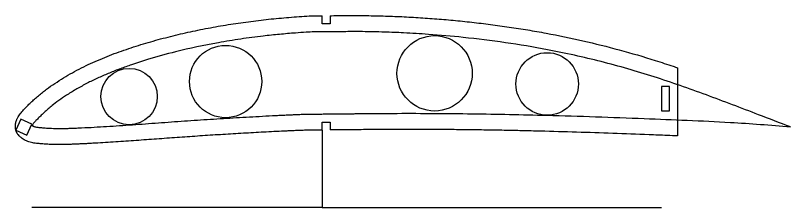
# Model space of a CAD drawing. Header units: millimetres. Extents: x -11497 to 404, y -3854 to 414.
# Drawn here: x -9098.9 to -8906.1, y -3042.8 to -2995.1 of the extents above; entities that cross this region are included whole.
import ezdxf

# ---------------------------------------------------------------- set-up
doc = ezdxf.new("R2010")
doc.units = ezdxf.units.MM
doc.layers.add('7', color=1, linetype='Continuous')

msp = doc.modelspace()

# ---------------------------------------------------------------- linework, layer by layer
for p, q in [((-9022.6375, -2997.1668), (-9022.6375, -2995.1847)), ((-9020.6375, -2995.1668), (-9020.6375, -2997.1668)), ((-9020.6375, -2997.1668), (-9022.6375, -2997.1668)), ((-8934.1797, -3008.1192), (-8934.1797, -3025.0538)), ((-8938.1797, -3012.792), (-8938.1797, -3018.792)), ((-8936.1797, -3012.792), (-8938.1797, -3012.792)), ((-8936.1797, -3018.792), (-8936.1797, -3012.792)), ((-8938.1797, -3018.792), (-8936.1797, -3018.792)), ((-9022.6375, -3023.5982), (-9022.6375, -3021.5982)), ((-9022.6375, -3021.5982), (-9020.6375, -3021.5982)), ((-9020.6375, -3021.5982), (-9020.6375, -3023.5724))]:
    msp.add_line(p, q)
at = {"color": 7, "linetype": 'Continuous', "lineweight": 25}
for p, q in [((-9097.5342, -3020.8966), (-9098.8021, -3023.6155)), ((-9094.8153, -3022.1645), (-9097.5342, -3020.8966)), ((-9096.0832, -3024.8834), (-9094.8153, -3022.1645)), ((-9098.8021, -3023.6155), (-9096.0832, -3024.8834))]:
    msp.add_line(p, q, dxfattribs=at)
for centre, radius in [((-8994.6375, -3009.4967), 9.3645), ((-9046.6375, -3011.5359), 8.9823), ((-8966.6375, -3012.1392), 7.7749), ((-9070.6375, -3015.2757), 7.0081)]:
    msp.add_circle(centre, radius)
for points, knots in [([(-9022.6375, -3023.5982), (-9023.4585, -3023.613), (-9024.7023, -3023.6239), (-9026.3691, -3023.6444), (-9027.6375, -3023.6698), (-9028.9056, -3023.7143), (-9030.1731, -3023.7773), (-9031.4408, -3023.8381), (-9033.1317, -3023.9137), (-9035.2452, -3024.021), (-9037.7819, -3024.1529), (-9040.319, -3024.2892), (-9043.7022, -3024.4815), (-9047.0861, -3024.6842), (-9050.4703, -3024.8999), (-9053.0087, -3025.066), (-9055.5474, -3025.2375), (-9058.0862, -3025.4132), (-9060.6252, -3025.5935), (-9063.1644, -3025.7778), (-9065.7039, -3025.9638), (-9068.2438, -3026.15), (-9070.7842, -3026.3337), (-9073.3256, -3026.51), (-9075.868, -3026.6746), (-9077.9878, -3026.7978), (-9079.6841, -3026.8908), (-9080.9565, -3026.958), (-9082.2291, -3027.0229), (-9083.502, -3027.0831), (-9084.7753, -3027.1352), (-9086.0491, -3027.1768), (-9087.3234, -3027.1956), (-9088.598, -3027.1966), (-9089.8722, -3027.167), (-9091.146, -3027.1162), (-9092.4174, -3027.025), (-9093.687, -3026.9104), (-9094.949, -3026.722), (-9095.9676, -3026.4021), (-9096.7239, -3026.0122), (-9097.172, -3025.726), (-9097.5056, -3025.4625), (-9097.8287, -3025.1867), (-9098.1227, -3024.8788), (-9098.3491, -3024.5838), (-9098.4678, -3024.4079), (-9098.5502, -3024.2717), (-9098.625, -3024.1311), (-9098.6912, -3023.9863), (-9098.7487, -3023.8378), (-9098.8014, -3023.6879), (-9098.842, -3023.5344), (-9098.8626, -3023.3769), (-9098.8774, -3023.2189), (-9098.8877, -3023.0601), (-9098.8934, -3022.9011), (-9098.898, -3022.6888), (-9098.904, -3022.423), (-9098.8783, -3022.1583), (-9098.8641, -3021.9467), (-9098.841, -3021.789), (-9098.807, -3021.6334), (-9098.7547, -3021.4277), (-9098.6729, -3021.1747), (-9098.5457, -3020.8826), (-9098.3573, -3020.5014), (-9098.0785, -3020.0487), (-9097.7058, -3019.5313), (-9097.3039, -3019.0365), (-9096.8816, -3018.5589), (-9096.4431, -3018.0963), (-9095.9981, -3017.6399), (-9095.3966, -3017.0396), (-9094.628, -3016.3062), (-9093.6796, -3015.454), (-9092.7008, -3014.6372), (-9091.6993, -3013.8484), (-9090.3354, -3012.8341), (-9088.5823, -3011.6333), (-9086.4215, -3010.2798), (-9084.2049, -3009.0202), (-9081.9418, -3007.8467), (-9079.6345, -3006.7632), (-9077.2918, -3005.7594), (-9074.9234, -3004.8194), (-9072.5304, -3003.9441), (-9070.1197, -3003.1204), (-9067.6916, -3002.3505), (-9065.2496, -3001.6276), (-9062.7956, -3000.9479), (-9060.3312, -3000.3084), (-9057.8574, -2999.7088), (-9055.3747, -2999.1489), (-9052.054, -2998.4541), (-9047.8854, -2997.68), (-9043.6984, -2997.0257), (-9040.3406, -2996.5694), (-9037.8184, -2996.2619), (-9035.2934, -2995.9842), (-9032.766, -2995.7369), (-9030.2363, -2995.5234), (-9027.7062, -2995.3241), (-9025.1729, -2995.1806), (-9023.4819, -2995.1641), (-9022.6375, -2995.1847)], [0.472189477, 0.472189477, 0.472189477, 0.472189477, 0.480203193, 0.484328564, 0.488453936, 0.492579307, 0.496704679, 0.50083005, 0.504955422, 0.513206165, 0.521456908, 0.529707651, 0.537958394, 0.55445988, 0.562710623, 0.570961366, 0.579212108, 0.587462851, 0.595713594, 0.603964337, 0.61221508, 0.620465823, 0.628716566, 0.636967309, 0.645218052, 0.653468795, 0.657594167, 0.661719538, 0.66584491, 0.669970281, 0.674095653, 0.678221024, 0.682346396, 0.686471767, 0.690597139, 0.69472251, 0.698847882, 0.702973253, 0.707098625, 0.711223996, 0.713286682, 0.715349368, 0.71638071, 0.717412053, 0.719474739, 0.720506082, 0.721021753, 0.721537425, 0.722053096, 0.722568768, 0.723084439, 0.72360011, 0.724115782, 0.724631453, 0.725147125, 0.725662796, 0.726178468, 0.726694139, 0.727725482, 0.728756825, 0.729272496, 0.729788168, 0.730303839, 0.730819511, 0.731850853, 0.732882196, 0.733913539, 0.735976225, 0.738038911, 0.740101596, 0.742164282, 0.744226968, 0.746289654, 0.748352339, 0.752477711, 0.756603082, 0.760728454, 0.764853825, 0.768979197, 0.77722994, 0.785480683, 0.793731426, 0.801982169, 0.810232912, 0.818483655, 0.826734398, 0.834985141, 0.843235884, 0.851486627, 0.859737369, 0.867988112, 0.876238855, 0.884489598, 0.892740341, 0.900991084, 0.91749257, 0.933994056, 0.942244799, 0.950495542, 0.958746285, 0.966997028, 0.975247771, 0.983498514, 0.991749257, 1, 1, 1, 1]), ([(-9020.6375, -2995.1668), (-9020.5262, -2995.1661), (-9019.637, -2995.1604), (-9017.9697, -2995.1496), (-9015.636, -2995.1213), (-9013.3019, -2995.1298), (-9010.9681, -2995.1501), (-9007.8568, -2995.2156), (-9004.7465, -2995.3168), (-9001.638, -2995.4638), (-8998.5307, -2995.635), (-8994.6499, -2995.9024), (-8989.9989, -2996.301), (-8985.3555, -2996.7801), (-8980.7208, -2997.3369), (-8976.0962, -2997.9725), (-8971.4835, -2998.689), (-8965.3529, -2999.7644), (-8957.7319, -3001.3365), (-8948.6743, -3003.6067), (-8941.2082, -3005.7991), (-8936.3971, -3007.3684), (-8934.5513, -3007.9927), (-8934.1797, -3008.1192)], [0.013389741, 0.013389741, 0.013389741, 0.013389741, 0.015625, 0.03125, 0.046875, 0.0625, 0.078125, 0.09375, 0.125, 0.140625, 0.15625, 0.1875, 0.21875, 0.25, 0.28125, 0.3125, 0.34375, 0.375, 0.4375, 0.5, 0.5625, 0.59375, 0.601633466, 0.601633466, 0.601633466, 0.601633466]), ([(-8934.1797, -3025.0538), (-8935.0528, -3025.0176), (-8937.4275, -3024.9211), (-8942.8052, -3024.7093), (-8950.3126, -3024.4254), (-8959.3227, -3024.1193), (-8966.8338, -3023.9053), (-8972.8451, -3023.7617), (-8977.3549, -3023.6677), (-8981.8662, -3023.5872), (-8986.3792, -3023.5246), (-8990.8941, -3023.4749), (-8995.411, -3023.4428), (-8999.9302, -3023.427), (-9004.4517, -3023.4327), (-9008.2216, -3023.4519), (-9011.2389, -3023.4768), (-9013.5026, -3023.5005), (-9015.3895, -3023.5273), (-9016.8994, -3023.5491), (-9018.4097, -3023.5597), (-9019.6557, -3023.565), (-9020.5244, -3023.5715), (-9020.6375, -3023.5724)], [0.183156238, 0.183156238, 0.183156238, 0.183156238, 0.191730683, 0.206479197, 0.235976225, 0.265473253, 0.294970281, 0.309718795, 0.324467309, 0.339215823, 0.353964337, 0.368712851, 0.383461366, 0.39820988, 0.412958394, 0.427706908, 0.435081165, 0.442455422, 0.449829679, 0.453516807, 0.457203936, 0.464578193, 0.465682636, 0.465682636, 0.465682636, 0.465682636])]:
    msp.add_open_spline(points, degree=3, knots=knots, dxfattribs=at)
at = {"layer": '7'}
for p, q in [((-9022.6375, -3023.5982), (-9022.6375, -3042.8345)), ((-9022.6375, -3042.8345), (-9094.8153, -3042.8345)), ((-9046.6375, -3042.8345), (-9070.6375, -3042.8345)), ((-9022.6375, -3042.8345), (-9046.6375, -3042.8345)), ((-9022.6375, -3042.8345), (-8938.1797, -3042.8345)), ((-9022.6375, -3042.8345), (-8994.6375, -3042.8345)), ((-8994.6375, -3042.8345), (-8966.6375, -3042.8345))]:
    msp.add_line(p, q, dxfattribs=at)
at = {"layer": '7', "linetype": 'Continuous'}
for points, knots in [([(-9022.6375, -2999.1858), (-9023.9166, -2999.1545), (-9025.2379, -2999.1977), (-9027.4756, -2999.3317), (-9028.3641, -2999.3984), (-9029.9235, -2999.5231), (-9030.5896, -2999.578), (-9031.9084, -2999.6916), (-9032.5632, -2999.7509), (-9034.5763, -2999.9441), (-9035.9351, -3000.0887), (-9039.1623, -3000.4633), (-9041.0225, -3000.7062), (-9044.7407, -3001.2509), (-9046.5944, -3001.5513), (-9052.0161, -3002.522), (-9055.566, -3003.275), (-9061.4385, -3004.7411), (-9063.7814, -3005.3834), (-9067.4196, -3006.4882), (-9068.7317, -3006.91), (-9070.9648, -3007.6752), (-9071.8907, -3008.0053), (-9073.7182, -3008.6878), (-9074.623, -3009.0422), (-9076.424, -3009.7817), (-9077.3133, -3010.1637), (-9079.0629, -3010.9588), (-9079.9232, -3011.372), (-9081.6238, -3012.2394), (-9082.4664, -3012.6939), (-9084.1199, -3013.6372), (-9084.9305, -3014.127), (-9086.3843, -3015.0562), (-9087.0292, -3015.4863), (-9088.2828, -3016.3651), (-9088.8928, -3016.815), (-9089.845, -3017.5587), (-9090.1985, -3017.8439), (-9090.8813, -3018.4155), (-9091.2097, -3018.7021), (-9091.87, -3019.3016), (-9092.1984, -3019.6107), (-9092.767, -3020.1647), (-9093.0125, -3020.4106), (-9093.3843, -3020.7918), (-9093.5149, -3020.9273), (-9093.7527, -3021.1787), (-9093.8598, -3021.2949), (-9094.0657, -3021.5264), (-9094.1647, -3021.6419), (-9094.3451, -3021.8617), (-9094.4265, -3021.966), (-9094.5494, -3022.1328), (-9094.5952, -3022.1979), (-9094.6931, -3022.3437), (-9094.7344, -3022.4109), (-9094.7596, -3022.4559)], [0, 0, 0, 0, 0.014011877, 0.014011877, 0.022936428, 0.022936428, 0.029492874, 0.029492874, 0.036049319, 0.036049319, 0.049612724, 0.049612724, 0.068303888, 0.068303888, 0.086995052, 0.086995052, 0.123159578, 0.123159578, 0.147378694, 0.147378694, 0.161252905, 0.161252905, 0.171127105, 0.171127105, 0.181001305, 0.181001305, 0.190875504, 0.190875504, 0.200749704, 0.200749704, 0.210623904, 0.210623904, 0.220498104, 0.220498104, 0.228543138, 0.228543138, 0.236588172, 0.236588172, 0.241402061, 0.241402061, 0.246215949, 0.246215949, 0.251029838, 0.251029838, 0.254723197, 0.254723197, 0.256690604, 0.256690604, 0.258658011, 0.258658011, 0.260625419, 0.260625419, 0.262592826, 0.262592826, 0.263925624, 0.263925624, 0.265688571, 0.265688571, 0.265688571, 0.265688571]), ([(-8906.1046, -3022.8154), (-8908.754, -3021.8059), (-8911.4003, -3020.7939), (-8918.3861, -3018.1239), (-8922.7139, -3016.4657), (-8931.3651, -3013.2784), (-8935.6897, -3011.7554), (-8944.3957, -3008.9766), (-8948.7865, -3007.7158), (-8957.6342, -3005.463), (-8962.0892, -3004.4757), (-8970.0399, -3002.9651), (-8973.5196, -3002.3884), (-8980.5145, -3001.3765), (-8984.0246, -3000.9402), (-8990.4211, -3000.2699), (-8993.3065, -3000.0149), (-8998.2422, -2999.6579), (-9000.2899, -2999.5346), (-9003.9282, -2999.356), (-9005.5098, -2999.2936), (-9008.0161, -2999.2178), (-9008.9373, -2999.1941), (-9010.7687, -2999.1572), (-9011.6788, -2999.1455), (-9013.2868, -2999.1329), (-9013.9774, -2999.129), (-9015.3406, -2999.1277), (-9016.0137, -2999.1318), (-9017.3935, -2999.1449), (-9018.099, -2999.1523), (-9019.4982, -2999.1627), (-9020.1962, -2999.1667), (-9021.4251, -2999.1753), (-9021.9588, -2999.1798), (-9022.4881, -2999.1866)], [0.188297575, 0.188297575, 0.188297575, 0.188297575, 0.245178705, 0.245178705, 0.338496418, 0.338496418, 0.43181413, 0.43181413, 0.525131843, 0.525131843, 0.618449555, 0.618449555, 0.69050219, 0.69050219, 0.762554825, 0.762554825, 0.82158118, 0.82158118, 0.863427237, 0.863427237, 0.89580112, 0.89580112, 0.91452155, 0.91452155, 0.93324198, 0.93324198, 0.947211981, 0.947211981, 0.961181982, 0.961181982, 0.975151984, 0.975151984, 0.989121985, 0.989121985, 1, 1, 1, 1]), ([(-9094.7596, -3022.4559), (-9094.7367, -3022.4718), (-9094.705, -3022.4924), (-9094.6306, -3022.5368), (-9094.5905, -3022.5596), (-9094.5212, -3022.5967), (-9094.4893, -3022.6127), (-9094.4285, -3022.6413), (-9094.4005, -3022.6535), (-9094.332, -3022.6808), (-9094.2939, -3022.6949), (-9094.168, -3022.7371), (-9094.0686, -3022.7655), (-9093.7893, -3022.8304), (-9093.582, -3022.8671), (-9093.1608, -3022.924), (-9092.9688, -3022.9463), (-9092.5759, -3022.9867), (-9092.3715, -3023.0052), (-9091.9532, -3023.0403), (-9091.7414, -3023.057), (-9091.3287, -3023.087), (-9091.1247, -3023.1006), (-9090.5893, -3023.1318), (-9090.2529, -3023.1468), (-9089.6196, -3023.1693), (-9089.3282, -3023.1778), (-9088.7556, -3023.1905), (-9088.4738, -3023.1946), (-9087.9038, -3023.198), (-9087.6152, -3023.1976), (-9086.9218, -3023.1927), (-9086.521, -3023.1871), (-9085.7265, -3023.1692), (-9085.3253, -3023.1565), (-9084.5085, -3023.127), (-9084.0975, -3023.1105), (-9083.2744, -3023.0746), (-9082.8613, -3023.0553), (-9081.4139, -3022.9846), (-9080.3713, -3022.9296), (-9078.294, -3022.8163), (-9077.2568, -3022.7572), (-9074.0897, -3022.5643), (-9071.9524, -3022.4161), (-9067.6621, -3022.1072), (-9065.5097, -3021.9478), (-9061.2034, -3021.6338), (-9059.0457, -3021.4791), (-9054.7328, -3021.1808), (-9052.5755, -3021.0366), (-9048.2633, -3020.7586), (-9046.1034, -3020.6254), (-9041.7897, -3020.3725), (-9039.629, -3020.2526), (-9036.3582, -3020.0806), (-9035.2453, -3020.0226), (-9033.6386, -3019.9423), (-9033.1503, -3019.9186), (-9032.1763, -3019.8734), (-9031.6979, -3019.8521), (-9030.8232, -3019.8109), (-9030.4277, -3019.7916), (-9029.6226, -3019.7523), (-9029.2082, -3019.7323), (-9028.3696, -3019.6986), (-9027.9493, -3019.6846), (-9027.1111, -3019.6626), (-9026.6965, -3019.6545), (-9025.1387, -3019.6298), (-9024.0164, -3019.6237), (-9022.7469, -3019.6035), (-9022.5723, -3019.6002), (-9022.1979, -3019.5937), (-9022.0112, -3019.5908), (-9021.4522, -3019.583), (-9021.0814, -3019.5791), (-9019.9742, -3019.5697), (-9019.243, -3019.5662), (-9018.0838, -3019.5599), (-9017.6518, -3019.5575), (-9016.8515, -3019.5507), (-9016.4813, -3019.5461), (-9015.7248, -3019.5355), (-9015.3415, -3019.5299), (-9014.5769, -3019.5192), (-9014.194, -3019.5139), (-9013.0437, -3019.4991), (-9012.2762, -3019.4907), (-9010.745, -3019.4758), (-9009.9801, -3019.4693), (-9007.47, -3019.4504), (-9005.726, -3019.4417), (-9000.8708, -3019.4279), (-8997.7572, -3019.4333), (-8991.5412, -3019.4695), (-8988.4343, -3019.5003), (-8982.227, -3019.5812), (-8979.1216, -3019.6334), (-8972.9193, -3019.7582), (-8969.8191, -3019.8302), (-8958.6304, -3020.1254), (-8950.5498, -3020.4085), (-8938.9187, -3020.8563), (-8935.36, -3020.9956), (-8928.2225, -3021.303), (-8924.6458, -3021.4734), (-8916.0864, -3021.9699), (-8911.0969, -3022.3326), (-8906.1046, -3022.8154)], [0.285130629, 0.285130629, 0.285130629, 0.285130629, 0.286356173, 0.286356173, 0.287368334, 0.287368334, 0.288380495, 0.288380495, 0.28949685, 0.28949685, 0.290613205, 0.290613205, 0.292845914, 0.292845914, 0.296114652, 0.296114652, 0.298350567, 0.298350567, 0.300586481, 0.300586481, 0.302756187, 0.302756187, 0.304925893, 0.304925893, 0.308516765, 0.308516765, 0.311487581, 0.311487581, 0.314458397, 0.314458397, 0.317429213, 0.317429213, 0.321513406, 0.321513406, 0.325597598, 0.325597598, 0.329681791, 0.329681791, 0.333765983, 0.333765983, 0.343935562, 0.343935562, 0.35410514, 0.35410514, 0.375072389, 0.375072389, 0.396039637, 0.396039637, 0.417006885, 0.417006885, 0.437974134, 0.437974134, 0.458941382, 0.458941382, 0.47990863, 0.47990863, 0.490773537, 0.490773537, 0.495478044, 0.495478044, 0.500182551, 0.500182551, 0.504094541, 0.504094541, 0.508006531, 0.508006531, 0.51191852, 0.51191852, 0.51583051, 0.51583051, 0.526766415, 0.526766415, 0.528541806, 0.528541806, 0.530317198, 0.530317198, 0.533867981, 0.533867981, 0.540969547, 0.540969547, 0.545214945, 0.545214945, 0.548940502, 0.548940502, 0.552666059, 0.552666059, 0.556391616, 0.556391616, 0.563842729, 0.563842729, 0.571293843, 0.571293843, 0.588291077, 0.588291077, 0.618632314, 0.618632314, 0.648973552, 0.648973552, 0.679314789, 0.679314789, 0.709656026, 0.709656026, 0.788850432, 0.788850432, 0.823780049, 0.823780049, 0.858709666, 0.858709666, 0.907213144, 0.907213144, 0.907213144, 0.907213144])]:
    msp.add_open_spline(points, degree=3, knots=knots, dxfattribs=at)

doc.saveas('drawing.dxf')
